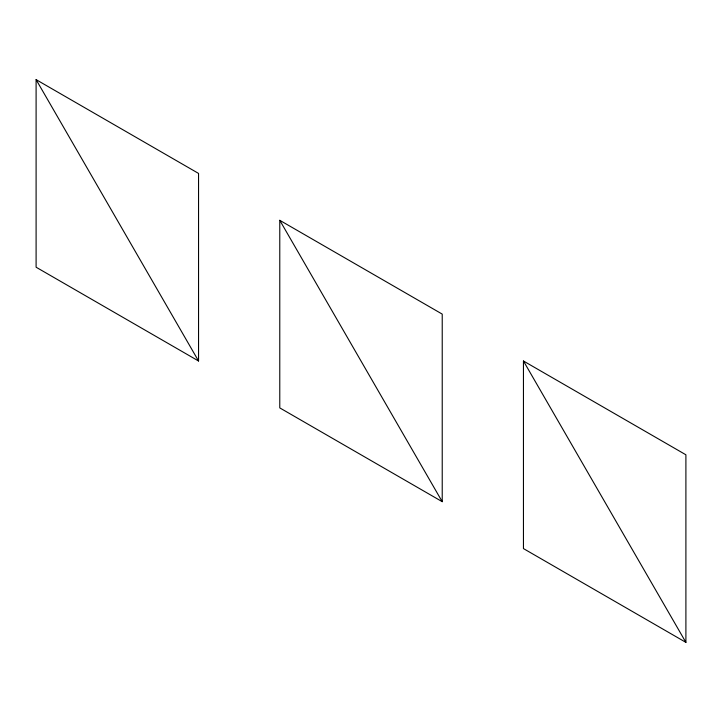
<?xml version="1.0" encoding="UTF-8"?>
<svg xmlns="http://www.w3.org/2000/svg" width="722" height="722" viewBox="0 0 722 722"><rect width="100%" height="100%" fill="white"/><g stroke="black" fill="none" stroke-linecap="round" stroke-linejoin="round"><path stroke-width="1.08" d="M36.1 79.628L198.55 173.424L198.55 361L36.1 267.212L36.1 79.628L198.55 361M279.775 220.318L442.225 314.106L442.225 501.682L279.775 407.894L279.775 220.318L442.225 501.682M523.45 361L685.9 454.788L685.9 642.372L523.45 548.585L523.45 361L685.9 642.372"/></g></svg>
